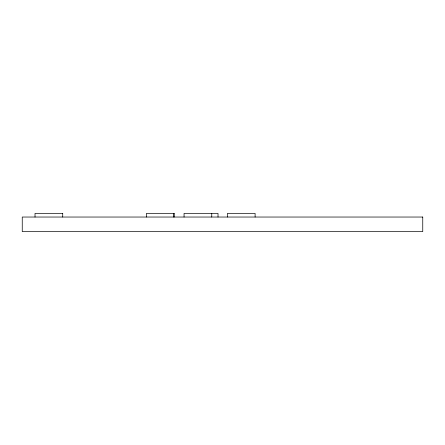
<?xml version="1.0" encoding="UTF-8"?>
<svg xmlns="http://www.w3.org/2000/svg" width="445" height="445" viewBox="0 0 445 445"><rect width="100%" height="100%" fill="white"/><g stroke="black" fill="none" stroke-linecap="round" stroke-linejoin="round"><path stroke-width="0.67" d="M62.773 213.4L35.022 213.4L35.022 217.038M174.179 213.4L146.427 213.4L146.427 217.038M255.107 217.038L255.107 213.4L227.412 213.4L227.412 217.038M218.017 217.038L218.017 213.4L184.058 213.4L184.058 217.038M211.753 213.4L211.753 217.038M174.123 213.4L174.123 217.038M173.795 213.4L173.795 217.038M62.717 213.4L62.717 217.038M422.75 217.038L22.25 217.038L22.25 231.6L422.75 231.6L422.75 217.038"/></g></svg>
